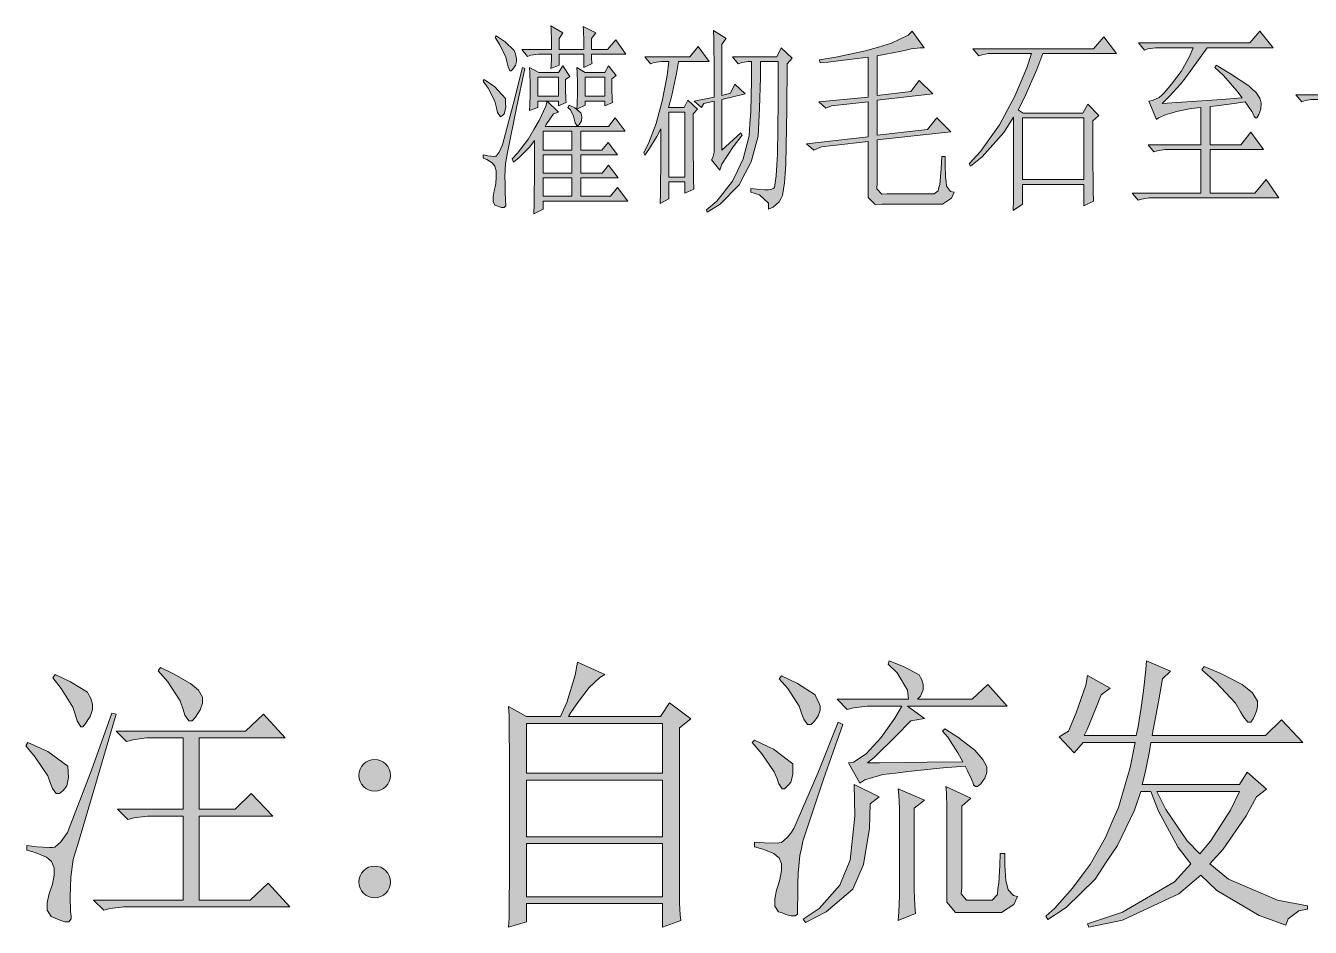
# Model space of a CAD drawing. Header units: millimetres. Extents: x 0 to 586, y 0 to 414.
# Drawn here: x 382.28 to 407.25, y 130.04 to 147.56 of the extents above; entities that cross this region are included whole.
import ezdxf

# ---------------------------------------------------------------- set-up
doc = ezdxf.new("R2010")
doc.units = ezdxf.units.MM

msp = doc.modelspace()

# ---------------------------------------------------------------- hatches: boundary and pattern name
h = msp.add_hatch(color=0)
h.dxf.hatch_style = 2
h.paths.add_polyline_path([(391.431639, 147.362333), (391.600972, 147.245917), (391.780889, 147.080111), (391.795, 147.030722), (391.812639, 146.977806), (391.82675, 146.914306), (391.82675, 146.896667), (391.82675, 146.861389), (391.802056, 146.787306), (391.777361, 146.752028), (391.752667, 146.71675), (391.720917, 146.681472), (391.696222, 146.681472), (391.660944, 146.759083), (391.643306, 146.836694), (391.618611, 146.946056), (391.502194, 147.189472), (391.406944, 147.330583)])
h = msp.add_hatch(color=0)
h.dxf.hatch_style = 2
h.paths.add_polyline_path([(393.283722, 147.006028), (393.283722, 146.928417), (393.290778, 146.836694), (393.294306, 146.822583), (393.135556, 146.744972), (393.135556, 147.006028), (392.655778, 147.006028), (392.655778, 146.790833), (392.4935, 146.727333), (392.500556, 146.783778), (392.507611, 146.921361), (392.507611, 147.006028), (392.33475, 147.006028), (392.253611, 147.006028), (392.105444, 146.984861), (392.038417, 146.960167), (391.925528, 147.09775), (392.507611, 147.09775), (392.507611, 147.260028), (392.500556, 147.492861), (392.4935, 147.559889), (392.726333, 147.422306), (392.655778, 147.312944), (392.655778, 147.09775), (393.135556, 147.09775), (393.135556, 147.252972), (393.1285, 147.475222), (393.121444, 147.545778), (393.368389, 147.422306), (393.283722, 147.312944), (393.283722, 147.09775), (393.590639, 147.09775), (393.752917, 147.284722), (393.950472, 147.006028)])
h = msp.add_hatch(color=0)
h.dxf.hatch_style = 2
h.paths.add_polyline_path([(395.664972, 146.173472), (395.664972, 146.656778), (395.657917, 147.305889), (395.650861, 147.468167), (395.897806, 147.312944), (395.813139, 147.203583), (395.813139, 146.201694), (395.986, 146.247556), (396.070667, 146.420417), (396.268222, 146.233444), (395.813139, 146.124083), (395.813139, 145.139833), (396.183556, 145.4785), (396.20825, 145.432639), (396.035389, 145.206861), (395.816667, 144.868194), (395.774333, 144.751778), (395.615583, 144.952861), (395.640278, 144.998722), (395.664972, 145.101028), (395.664972, 145.153944), (395.664972, 146.095861), (395.467417, 146.05), (395.418028, 145.972389), (395.280444, 146.095861)])
h = msp.add_hatch(color=0)
h.dxf.hatch_style = 2
h.paths.add_polyline_path([(398.832917, 146.205222), (399.489083, 146.282833), (399.647833, 146.498028), (399.919472, 146.233444), (398.832917, 146.109972), (398.832917, 145.432639), (399.810111, 145.542), (399.993556, 145.771306), (400.265194, 145.496139), (398.832917, 145.340917), (398.832917, 144.508361), (398.829389, 144.391944), (398.928167, 144.282583), (399.030472, 144.293167), (399.884194, 144.293167), (399.944167, 144.293167), (400.021778, 144.353139), (400.035889, 144.416639), (400.053528, 144.476611), (400.08175, 144.776472), (400.092333, 145.016361), (400.155833, 145.016361), (400.155833, 144.861139), (400.162889, 144.617722), (400.173472, 144.529528), (400.180528, 144.441333), (400.258139, 144.339028), (400.328694, 144.321389), (400.279306, 144.2085), (400.106444, 144.092083), (399.982972, 144.092083), (398.931694, 144.092083), (398.797639, 144.085028), (398.660056, 144.222611), (398.660056, 144.36725), (398.660056, 145.309167), (397.749889, 145.203333), (397.601722, 145.139833), (397.464139, 145.263306), (398.660056, 145.400889), (398.660056, 146.08175), (397.947444, 146.004139), (397.834556, 145.958278), (397.7005, 146.08175), (398.660056, 146.173472), (398.660056, 146.946056), (398.342556, 146.90725), (397.873361, 146.850806), (397.725194, 146.836694), (397.711083, 146.896667), (398.032111, 146.946056), (398.607139, 147.069528), (398.857611, 147.143611), (399.111611, 147.221222), (399.439694, 147.376444), (399.513778, 147.454056), (399.746611, 147.1295), (399.672528, 147.1295), (399.496139, 147.108333), (399.390306, 147.083639), (399.277417, 147.058944), (399.00225, 147.006028), (398.832917, 146.974278)])
h = msp.add_hatch(color=0)
h.paths.add_polyline_path([(401.475222, 143.968611), (401.482278, 144.17675), (401.485806, 145.083389), (401.485806, 145.785417), (401.295306, 145.485556), (400.8755, 145.009306), (400.646194, 144.829389), (400.6215, 144.87525), (400.84375, 145.115139), (401.214167, 145.633722), (401.362333, 145.908889), (401.5105, 146.187583), (401.746861, 146.741444), (401.831528, 147.020139), (401.041306, 147.020139), (400.991917, 147.020139), (400.8755, 146.995444), (400.808472, 146.974278), (400.695583, 147.111861), (403.041556, 147.111861), (403.239111, 147.344694), (403.486056, 147.020139), (402.053778, 147.020139), (401.937361, 146.709694), (401.697472, 146.162889), (401.574, 145.923), (401.672778, 145.863028), (402.829889, 145.863028), (402.928667, 146.032361), (403.140333, 145.817167), (403.027444, 145.707806), (403.027444, 145.115139), (403.0345, 144.3355), (403.041556, 144.152056), (402.854583, 144.060333), (402.854583, 144.476611), (401.658667, 144.476611), (401.658667, 144.088556)])
h.paths.add_polyline_path([(401.658667, 145.771306), (401.658667, 144.568333), (402.854583, 144.568333), (402.854583, 145.771306)])
h = msp.add_hatch(color=0)
h.dxf.hatch_style = 2
h.paths.add_polyline_path([(404.114, 146.095861), (404.188083, 146.102917), (404.315083, 146.162889), (404.368, 146.212278), (404.420917, 146.261667), (404.562028, 146.431), (404.650222, 146.550944), (404.741944, 146.670889), (404.904222, 146.960167), (404.978306, 147.1295), (404.325667, 147.1295), (404.244528, 147.1295), (404.096361, 147.108333), (404.029333, 147.083639), (403.916444, 147.22475), (406.075444, 147.22475), (406.273, 147.454056), (406.534056, 147.1295), (405.249944, 147.1295), (405.101778, 146.921361), (404.879528, 146.617972), (404.805444, 146.519194), (404.731361, 146.423944), (404.516167, 146.187583), (404.375056, 146.05), (404.756056, 146.071167), (405.532167, 146.127611), (405.927278, 146.159361), (405.8285, 146.296944), (405.563917, 146.58975), (405.398111, 146.744972), (405.422806, 146.790833), (405.705028, 146.6215), (406.057806, 146.388667), (406.124833, 146.328694), (406.191861, 146.265194), (406.273, 146.152306), (406.287111, 146.102917), (406.297694, 146.053528), (406.290639, 145.944167), (406.273, 145.887722), (406.255361, 145.831278), (406.216556, 145.771306), (406.198917, 145.771306), (406.188333, 145.771306), (406.163639, 145.803056), (406.149528, 145.834806), (406.11425, 145.894778), (406.033111, 146.01825), (405.990778, 146.08175), (405.772056, 146.05), (405.433389, 146.004139), (405.309917, 145.9865), (405.309917, 145.245667), (405.902583, 145.245667), (406.100139, 145.492611), (406.347083, 145.153944), (405.309917, 145.153944), (405.309917, 144.30375), (406.174222, 144.30375), (406.396472, 144.568333), (406.643417, 144.212028), (404.202194, 144.212028), (404.121056, 144.212028), (403.972889, 144.190861), (403.905861, 144.166167), (403.792972, 144.30375), (405.126472, 144.30375), (405.126472, 145.153944), (404.509111, 145.153944), (404.427972, 145.153944), (404.279806, 145.12925), (404.212778, 145.108083), (404.103417, 145.245667), (405.126472, 145.245667), (405.126472, 145.972389), (404.9395, 145.947694), (404.65375, 145.894778), (404.551444, 145.863028), (404.449139, 145.834806), (404.3045, 145.771306), (404.262167, 145.739556)])
h = msp.add_hatch(color=0)
h.paths.add_polyline_path([(394.617222, 144.106194), (394.62075, 144.307278), (394.627806, 145.030472), (394.627806, 145.556111), (394.553722, 145.407944), (394.3985, 145.153944), (394.320889, 145.044583), (394.296194, 145.093972), (394.387917, 145.270361), (394.539611, 145.661944), (394.596056, 145.877139), (394.656028, 146.095861), (394.751278, 146.58975), (394.786556, 146.864917), (394.726583, 146.864917), (394.645444, 146.864917), (394.497278, 146.84375), (394.43025, 146.819056), (394.320889, 146.956639), (395.195778, 146.956639), (395.354528, 147.157722), (395.566194, 146.864917), (394.973528, 146.864917), (394.934722, 146.628556), (394.835944, 146.180528), (394.775972, 145.972389), (395.082889, 145.972389), (395.156972, 146.109972), (395.343944, 145.940639), (395.25575, 145.848917), (395.25575, 145.302111), (395.262806, 144.568333), (395.269861, 144.384889), (395.097, 144.307278), (395.097, 144.522472), (394.786556, 144.522472), (394.786556, 144.197917)])
h.paths.add_polyline_path([(394.786556, 145.880667), (394.786556, 144.614194), (395.097, 144.614194), (395.097, 145.880667)])
h = msp.add_hatch(color=0)
h.dxf.hatch_style = 2
h.paths.add_polyline_path([(396.021278, 146.956639), (396.885583, 146.956639), (396.97025, 147.1295), (397.181917, 146.928417), (397.083139, 146.819056), (397.076083, 145.933583), (397.058444, 144.864667), (397.044333, 144.68475), (397.03375, 144.504833), (396.991417, 144.261417), (396.959667, 144.197917), (396.927917, 144.137944), (396.8115, 144.035639), (396.723306, 143.996833), (396.719778, 144.11325), (396.546917, 144.275528), (396.381111, 144.321389), (396.381111, 144.399), (396.497528, 144.384889), (396.645694, 144.36725), (396.673917, 144.36725), (396.719778, 144.36725), (396.786806, 144.384889), (396.8115, 144.399), (396.836194, 144.413111), (396.871472, 144.642417), (396.885583, 144.854083), (396.896167, 145.06575), (396.910278, 146.071167), (396.910278, 146.864917), (396.564556, 146.864917), (396.564556, 146.550944), (396.550444, 145.958278), (396.532806, 145.686639), (396.518694, 145.411472), (396.384639, 144.914056), (396.268222, 144.691806), (396.151806, 144.469556), (395.781389, 144.092083), (395.527389, 143.936861), (395.516806, 143.982722), (395.717889, 144.152056), (396.024806, 144.536583), (396.127111, 144.755306), (396.229417, 144.9705), (396.345833, 145.422056), (396.359944, 145.654889), (396.377583, 145.89125), (396.391694, 146.4945), (396.391694, 146.864917), (396.331722, 146.864917), (396.201194, 146.84375), (396.134167, 146.819056)])
h = msp.add_hatch(color=0)
h.dxf.hatch_style = 2
h.paths.add_polyline_path([(391.989028, 146.727333), (391.82675, 145.965333), (391.650361, 145.093972), (391.629194, 144.984611), (391.611556, 144.878778), (391.597444, 144.631833), (391.600972, 144.490722), (391.600972, 144.353139), (391.611556, 144.152056), (391.618611, 144.092083), (391.618611, 144.060333), (391.586861, 144.028583), (391.555111, 144.028583), (391.530417, 144.028583), (391.473972, 144.046222), (391.438694, 144.060333), (391.403417, 144.074444), (391.371667, 144.145), (391.371667, 144.197917), (391.371667, 144.236722), (391.389306, 144.353139), (391.406944, 144.43075), (391.421056, 144.490722), (391.431639, 144.614194), (391.431639, 144.677694), (391.431639, 144.737667), (391.403417, 144.832917), (391.378722, 144.861139), (391.3505, 144.892889), (391.248194, 144.956389), (391.174111, 144.984611), (391.174111, 145.048111), (391.265833, 145.030472), (391.38225, 145.019889), (391.406944, 145.023417), (391.431639, 145.026944), (391.488083, 145.101028), (391.519833, 145.171583), (391.551583, 145.242139), (391.759722, 146.025306), (391.939639, 146.744972)])
h = msp.add_hatch(color=0)
h.paths.add_polyline_path([(392.073694, 145.908889), (392.08075, 146.01825), (392.087806, 146.229917), (392.087806, 146.33575), (392.087806, 146.438056), (392.08075, 146.642667), (392.073694, 146.744972), (392.260667, 146.65325), (392.641667, 146.65325), (392.726333, 146.776722), (392.863917, 146.575639), (392.775722, 146.512139), (392.775722, 146.342806), (392.782778, 146.117028), (392.789833, 146.064111), (392.641667, 146.004139), (392.641667, 146.095861), (392.235972, 146.095861), (392.235972, 145.972389)])
h.paths.add_polyline_path([(392.235972, 146.558), (392.235972, 146.187583), (392.641667, 146.187583), (392.641667, 146.558)])
h = msp.add_hatch(color=0)
h.paths.add_polyline_path([(392.997972, 145.940639), (393.005028, 146.042944), (393.012083, 146.247556), (393.012083, 146.349861), (393.012083, 146.455694), (393.005028, 146.65325), (392.997972, 146.744972), (393.16025, 146.65325), (393.54125, 146.65325), (393.615333, 146.776722), (393.7635, 146.58975), (393.678833, 146.529778), (393.678833, 146.342806), (393.682361, 146.109972), (393.689417, 146.064111), (393.54125, 146.004139), (393.54125, 146.095861), (393.16025, 146.095861), (393.16025, 146.01825)])
h.paths.add_polyline_path([(393.16025, 146.558), (393.16025, 146.187583), (393.54125, 146.187583), (393.54125, 146.558)])
h = msp.add_hatch(color=0)
h.dxf.hatch_style = 2
h.paths.add_polyline_path([(391.198806, 146.512139), (391.403417, 146.374556), (391.608028, 146.14525), (391.611556, 146.057056), (391.615083, 145.968861), (391.583333, 145.848917), (391.551583, 145.817167), (391.516306, 145.788944), (391.456333, 145.873611), (391.431639, 145.9865), (391.403417, 146.095861), (391.272889, 146.342806), (391.174111, 146.480389)])
h = msp.add_hatch(color=0)
h.dxf.hatch_style = 2
h.paths.add_polyline_path([(407.655889, 144.705917), (408.125083, 145.231556), (408.160361, 145.185694), (408.061583, 145.048111), (407.899306, 144.801167), (407.832278, 144.691806), (407.768778, 144.582444), (407.655889, 144.374306), (407.6065, 144.275528), (407.419528, 144.490722), (407.458333, 144.536583), (407.490083, 144.645944), (407.483028, 144.705917), (407.483028, 146.124083), (407.32075, 146.124083), (407.271361, 146.124083), (407.154944, 146.102917), (407.087917, 146.078222), (406.975028, 146.219333), (407.468917, 146.219333), (407.557111, 146.371028), (407.779361, 146.173472), (407.655889, 146.064111)])
h = msp.add_hatch(color=0)
h.paths.add_polyline_path([(392.161889, 143.905111), (392.165417, 144.092083), (392.172472, 144.801167), (392.172472, 145.326806), (392.08075, 145.203333), (391.876139, 144.995194), (391.766778, 144.907), (391.742083, 144.9705), (391.844389, 145.079861), (392.056056, 145.362083), (392.161889, 145.542), (392.264194, 145.718389), (392.394722, 145.997083), (392.419417, 146.095861), (392.641667, 145.880667), (392.542889, 145.848917), (392.482917, 145.76425), (392.401778, 145.640778), (392.384139, 145.601972), (393.615333, 145.601972), (393.738806, 145.771306), (393.936361, 145.51025), (393.072056, 145.51025), (393.072056, 145.139833), (393.481278, 145.139833), (393.60475, 145.291528), (393.788194, 145.048111), (393.072056, 145.048111), (393.072056, 144.691806), (393.491861, 144.691806), (393.615333, 144.847028), (393.802306, 144.600083), (393.072056, 144.600083), (393.072056, 144.243778), (393.654139, 144.243778), (393.788194, 144.413111), (393.98575, 144.152056), (392.345333, 144.152056), (392.345333, 143.996833)])
h.paths.add_polyline_path([(392.345333, 145.51025), (392.345333, 145.139833), (392.899194, 145.139833), (392.899194, 145.51025)])
h.paths.add_polyline_path([(392.345333, 145.048111), (392.345333, 144.691806), (392.899194, 144.691806), (392.899194, 145.048111)])
h.paths.add_polyline_path([(392.345333, 144.600083), (392.345333, 144.243778), (392.899194, 144.243778), (392.899194, 144.600083)])
h = msp.add_hatch(color=0)
h.dxf.hatch_style = 2
h.paths.add_polyline_path([(392.849806, 146.01825), (392.955639, 145.965333), (393.072056, 145.866556), (393.086167, 145.824222), (393.09675, 145.781889), (393.089694, 145.711333), (393.068528, 145.679583), (393.047361, 145.647833), (393.019139, 145.619611), (392.994444, 145.619611), (392.962694, 145.672528), (392.948583, 145.725444), (392.930944, 145.803056), (392.870972, 145.926528), (392.825111, 145.972389)])
h = msp.add_hatch(color=0)
h.dxf.hatch_style = 2
h.paths.add_polyline_path([(384.90525, 135.085667), (385.15925, 134.962194), (385.487333, 134.775222), (385.564944, 134.711722), (385.642556, 134.644694), (385.720167, 134.510639), (385.720167, 134.447139), (385.720167, 134.390694), (385.674306, 134.263694), (385.631972, 134.193139), (385.586111, 134.122583), (385.522611, 134.0485), (385.497917, 134.0485), (385.455583, 134.0485), (385.377972, 134.157861), (385.346222, 134.27075), (385.289778, 134.436556), (385.046361, 134.8105), (384.859389, 135.018639)])
h = msp.add_hatch(color=0)
h.paths.add_polyline_path([(394.994694, 130.608917), (394.994694, 130.499556), (395.005278, 130.277306), (395.015861, 130.167944), (394.663083, 130.037417), (394.663083, 130.499556), (392.020778, 130.499556), (392.020778, 130.146778), (391.668, 130.037417), (391.678583, 130.224389), (391.689167, 131.303889), (391.689167, 132.196417), (391.689167, 133.085417), (391.678583, 134.154333), (391.668, 134.330722), (392.020778, 134.133167), (392.680472, 134.133167), (392.800417, 134.408333), (392.966222, 134.9375), (393.012083, 135.1915), (393.54125, 134.948083), (393.442472, 134.891639), (393.237861, 134.701139), (393.132028, 134.563556), (393.026194, 134.425972), (392.878028, 134.210778), (392.835694, 134.133167), (394.62075, 134.133167), (394.797139, 134.39775), (395.213417, 134.087306), (394.994694, 133.910917)])
h.paths.add_polyline_path([(392.020778, 132.898444), (392.020778, 131.797778), (394.663083, 131.797778), (394.663083, 132.898444)])
h.paths.add_polyline_path([(392.020778, 131.66725), (392.020778, 130.630083), (394.663083, 130.630083), (394.663083, 131.66725)])
h.paths.add_polyline_path([(392.020778, 133.999111), (392.020778, 133.0325), (394.663083, 133.0325), (394.663083, 133.999111)])
h = msp.add_hatch(color=0)
h.dxf.hatch_style = 2
h.paths.add_polyline_path([(400.501556, 133.25475), (400.402778, 133.431139), (400.205222, 133.731), (400.106444, 133.850944), (400.148778, 133.893278), (400.402778, 133.731), (400.730861, 133.477), (400.808472, 133.388806), (400.886083, 133.300611), (400.963694, 133.155972), (400.963694, 133.103056), (400.963694, 133.046611), (400.924889, 132.93725), (400.886083, 132.880806), (400.847278, 132.827889), (400.787306, 132.771444), (400.766139, 132.771444), (400.744972, 132.771444), (400.709694, 132.803194), (400.699111, 132.838472), (400.667361, 132.916083), (400.58975, 133.078361), (400.543889, 133.166556), (400.117028, 133.134806), (399.439694, 133.067778), (399.189222, 133.036028), (398.942278, 133.004278), (398.596556, 132.901972), (398.497778, 132.838472), (398.275528, 133.233583), (398.374306, 133.244167), (398.617722, 133.409972), (398.762361, 133.565194), (398.903472, 133.720417), (399.178639, 134.104944), (399.312694, 134.33425), (398.783528, 134.33425), (398.638889, 134.33425), (398.374306, 134.3025), (398.254361, 134.27075), (398.056806, 134.468306), (399.443222, 134.468306), (399.422056, 134.644694), (399.2245, 134.983361), (399.048111, 135.149167), (399.069278, 135.216194), (399.344444, 135.103306), (399.647833, 134.944556), (399.676056, 134.895167), (399.704278, 134.845778), (399.728972, 134.754056), (399.728972, 134.708194), (399.728972, 134.655278), (399.676056, 134.531806), (399.619611, 134.468306), (400.677944, 134.468306), (400.984861, 134.754056), (401.358806, 134.33425), (399.422056, 134.33425), (399.753667, 134.094361), (399.489083, 134.0485), (399.199806, 133.752167), (398.783528, 133.342944), (398.649472, 133.233583), (398.882306, 133.233583), (399.806583, 133.244167)])
h = msp.add_hatch(color=0)
h.paths.add_polyline_path([(403.870583, 133.76275), (403.905861, 133.939139), (403.965833, 134.306028), (403.994056, 134.500056), (404.01875, 134.690556), (404.057556, 135.050389), (404.071667, 135.216194), (404.533806, 135.015111), (404.378583, 134.863417), (404.300972, 134.422444), (404.202194, 133.872111), (404.181028, 133.76275), (406.382361, 133.76275), (406.692806, 134.069667), (407.109083, 133.628694), (404.156333, 133.628694), (404.124583, 133.420556), (404.036389, 133.011333), (403.983472, 132.81025), (405.877889, 132.81025), (406.029583, 133.053667), (406.403528, 132.722056), (406.205972, 132.570361), (406.008417, 132.207), (405.556861, 131.557889), (405.302861, 131.268611), (405.666222, 130.972278), (406.615194, 130.566583), (407.197278, 130.453694), (407.197278, 130.390194), (407.031472, 130.354917), (406.823333, 130.203222), (406.781, 130.07975), (406.262417, 130.266722), (405.436917, 130.753556), (405.126472, 131.049889), (404.696083, 130.686528), (403.606, 130.178528), (402.946306, 130.037417), (402.925139, 130.104444), (403.606, 130.33375), (404.611417, 130.919361), (404.928917, 131.268611), (404.6855, 131.589639), (404.300972, 132.295194), (404.156333, 132.679722), (403.958778, 132.679722), (403.838833, 132.316361), (403.503694, 131.628444), (403.2885, 131.303889), (403.073306, 130.975806), (402.505333, 130.421944), (402.152556, 130.189111), (402.110222, 130.256139), (402.286611, 130.411361), (402.632333, 130.795889), (402.801667, 131.025194), (402.974528, 131.258028), (403.270861, 131.780139), (403.397861, 132.072944), (403.524861, 132.36575), (403.750639, 133.141861), (403.849417, 133.628694), (402.836944, 133.628694), (402.660556, 133.431139), (402.374806, 133.738056), (402.551194, 133.850944), (402.702889, 134.203722), (402.889861, 134.743472), (402.925139, 134.930444), (403.366111, 134.687028), (403.189722, 134.5565), (403.080361, 134.277806), (402.914556, 133.882694), (402.858111, 133.76275)])
h.paths.add_polyline_path([(404.269222, 132.679722), (404.445611, 132.326944), (404.861889, 131.720167), (405.105306, 131.466167), (405.313444, 131.709583), (405.7015, 132.316361), (405.877889, 132.679722)])
h = msp.add_hatch(color=0)
h.dxf.hatch_style = 2
h.paths.add_polyline_path([(405.1935, 135.103306), (405.514528, 134.972778), (405.930806, 134.757583), (406.029583, 134.676444), (406.128361, 134.591778), (406.227139, 134.433028), (406.227139, 134.355417), (406.227139, 134.323667), (406.202444, 134.224889), (406.174222, 134.157861), (406.146, 134.090833), (406.096611, 134.027333), (406.075444, 134.027333), (406.040167, 134.027333), (405.951972, 134.126111), (405.899056, 134.224889), (405.800278, 134.390694), (405.426333, 134.796389), (405.147639, 135.039806)])
h = msp.add_hatch(color=0)
h.dxf.hatch_style = 2
h.paths.add_polyline_path([(382.855611, 134.951611), (383.151944, 134.8105), (383.483556, 134.605889), (383.515306, 134.542389), (383.550583, 134.482417), (383.582333, 134.376583), (383.582333, 134.33425), (383.582333, 134.267222), (383.54, 134.136694), (383.494139, 134.069667), (383.451806, 134.002639), (383.395361, 133.935611), (383.384778, 133.935611), (383.353028, 133.935611), (383.286, 134.0485), (383.25425, 134.157861), (383.197806, 134.313083), (382.975556, 134.676444), (382.813278, 134.884583)])
h = msp.add_hatch(color=0)
h.dxf.hatch_style = 2
h.paths.add_polyline_path([(396.977306, 134.926917), (397.284222, 134.775222), (397.626417, 134.552972), (397.658167, 134.489472), (397.693444, 134.422444), (397.725194, 134.33425), (397.725194, 134.313083), (397.725194, 134.256639), (397.686389, 134.147278), (397.647583, 134.090833), (397.608778, 134.037917), (397.548806, 133.981472), (397.527639, 133.981472), (397.481778, 133.981472), (397.407694, 134.08025), (397.372417, 134.179028), (397.3195, 134.33425), (397.09725, 134.676444), (396.931444, 134.863417)])
h = msp.add_hatch(color=0)
h.dxf.hatch_style = 2
h.paths.add_polyline_path([(384.044472, 134.179028), (383.691694, 132.990167), (383.296583, 131.649611), (383.25425, 131.501444), (383.208389, 131.353278), (383.159, 131.011083), (383.151944, 130.820583), (383.148417, 130.626556), (383.151944, 130.344333), (383.166056, 130.256139), (383.166056, 130.203222), (383.120194, 130.146778), (383.077861, 130.146778), (383.042583, 130.146778), (382.933222, 130.182056), (382.855611, 130.213806), (382.778, 130.245556), (382.700389, 130.369028), (382.700389, 130.457222), (382.700389, 130.510139), (382.735667, 130.665361), (382.767417, 130.764139), (382.802694, 130.8735), (382.834444, 131.049889), (382.834444, 131.116917), (382.834444, 131.194528), (382.785056, 131.314472), (382.735667, 131.360333), (382.686278, 131.402667), (382.471083, 131.490861), (382.305278, 131.536722), (382.305278, 131.624917), (382.502833, 131.600222), (382.749778, 131.586111), (382.802694, 131.589639), (382.852083, 131.596694), (382.964972, 131.695472), (383.032, 131.787194), (383.099028, 131.882444), (383.561167, 133.088944), (383.956278, 134.200194)])
h = msp.add_hatch(color=0)
h.dxf.hatch_style = 2
h.paths.add_polyline_path([(384.044472, 133.847417), (386.55625, 133.847417), (386.909028, 134.179028), (387.328833, 133.716889), (385.653139, 133.716889), (385.653139, 132.330472), (386.358694, 132.330472), (386.665611, 132.637389), (387.085417, 132.196417), (385.653139, 132.196417), (385.653139, 130.566583), (386.644444, 130.566583), (386.997222, 130.898194), (387.417028, 130.436056), (384.330222, 130.436056), (384.189111, 130.436056), (383.924528, 130.400778), (383.804583, 130.369028), (383.6035, 130.566583), (385.346222, 130.566583), (385.346222, 132.196417), (384.795889, 132.196417), (384.65125, 132.196417), (384.386667, 132.164667), (384.266722, 132.132917), (384.069167, 132.330472), (385.346222, 132.330472), (385.346222, 133.716889), (384.771194, 133.716889), (384.630083, 133.716889), (384.3655, 133.681611), (384.245556, 133.649861)])
h = msp.add_hatch(color=0)
h.dxf.hatch_style = 2
h.paths.add_polyline_path([(398.166167, 133.981472), (397.792222, 132.916083), (397.390056, 131.709583), (397.361833, 131.572), (397.333611, 131.434417), (397.301861, 131.092222), (397.294806, 130.887611), (397.291278, 130.683), (397.284222, 130.404306), (397.284222, 130.326694), (397.284222, 130.291417), (397.241889, 130.259667), (397.196028, 130.259667), (397.164278, 130.259667), (397.058444, 130.287889), (396.987889, 130.316111), (396.917333, 130.340806), (396.84325, 130.446639), (396.84325, 130.52425), (396.84325, 130.591278), (396.878528, 130.757083), (396.910278, 130.855861), (396.942028, 130.965222), (396.977306, 131.141611), (396.977306, 131.208639), (396.977306, 131.272139), (396.927917, 131.385028), (396.878528, 131.427361), (396.829139, 131.469694), (396.613944, 131.557889), (396.448139, 131.60375), (396.448139, 131.691944), (396.645694, 131.681361), (396.889111, 131.674306), (396.931444, 131.681361), (396.977306, 131.684889), (397.086667, 131.780139), (397.153694, 131.868333), (397.217194, 131.956528), (397.682861, 133.036028), (398.077972, 134.027333)])
h = msp.add_hatch(color=0)
h.dxf.hatch_style = 2
h.paths.add_polyline_path([(382.326444, 133.628694), (382.7145, 133.452306), (383.102556, 133.166556), (383.109611, 133.057194), (383.113139, 132.947833), (383.081389, 132.785556), (383.042583, 132.736167), (383.003778, 132.686778), (382.943806, 132.637389), (382.922639, 132.637389), (382.876778, 132.637389), (382.802694, 132.736167), (382.767417, 132.834944), (382.7145, 132.979583), (382.471083, 133.342944), (382.284111, 133.561667)])
h = msp.add_hatch(color=0)
h.dxf.hatch_style = 2
h.paths.add_polyline_path([(396.448139, 133.674556), (396.822083, 133.498167), (397.196028, 133.215944), (397.196028, 133.113639), (397.196028, 133.007806), (397.157222, 132.859639), (397.118417, 132.813778), (397.079611, 132.771444), (397.030222, 132.725583), (397.019639, 132.725583), (396.987889, 132.725583), (396.920861, 132.824361), (396.889111, 132.923139), (396.832667, 133.057194), (396.592778, 133.409972), (396.402278, 133.628694)])
h = msp.add_hatch(color=0)
edge = h.paths.add_edge_path()
edge.add_arc((389.066264, 132.990167), 0.307799, 0, 360)
h = msp.add_hatch(color=0)
h.dxf.hatch_style = 2
h.paths.add_polyline_path([(398.384889, 132.813778), (398.871722, 132.573889), (398.695333, 132.439833), (398.68475, 131.967111), (398.568333, 131.258028), (398.4625, 131.018139), (398.360194, 130.781778), (397.845139, 130.337278), (397.439444, 130.129139), (397.393583, 130.192639), (397.704028, 130.404306), (398.109722, 130.855861), (398.2085, 131.09575), (398.310806, 131.339167), (398.399, 132.199944)])
h = msp.add_hatch(color=0)
h.dxf.hatch_style = 2
h.paths.add_polyline_path([(399.245667, 130.171472), (399.25625, 130.337278), (399.266833, 130.654778), (399.266833, 130.81), (399.266833, 132.221111), (399.266833, 132.351639), (399.25625, 132.605639), (399.245667, 132.729111), (399.753667, 132.506861), (399.552583, 132.351639), (399.552583, 130.919361), (399.552583, 130.767667), (399.566694, 130.457222), (399.577278, 130.305528)])
h = msp.add_hatch(color=0)
h.dxf.hatch_style = 2
h.paths.add_polyline_path([(400.191111, 130.721806), (400.191111, 132.17525), (400.191111, 132.351639), (400.180528, 132.647972), (400.169944, 132.771444), (400.656778, 132.549194), (400.480389, 132.393972), (400.480389, 130.81), (400.469806, 130.686528), (400.568583, 130.566583), (400.677944, 130.566583), (400.984861, 130.566583), (401.073056, 130.566583), (401.171833, 130.675944), (401.182417, 130.788833), (401.196528, 130.898194), (401.217694, 131.240389), (401.228278, 131.469694), (401.316472, 131.469694), (401.316472, 131.250972), (401.337639, 130.940528), (401.358806, 130.852333), (401.3835, 130.764139), (401.482278, 130.654778), (401.559889, 130.633611), (401.492861, 130.478389), (401.249444, 130.323167), (401.073056, 130.323167), (400.522722, 130.323167), (400.356917, 130.323167), (400.191111, 130.52425)])
h = msp.add_hatch(color=0)
edge = h.paths.add_edge_path()
edge.add_arc((389.066264, 130.919361), 0.307799, 0, 360)

# ---------------------------------------------------------------- linework, layer by layer
at = {"color": 0, "lineweight": 0}
for points in [[(391.431639, 147.362333), (391.600972, 147.245917), (391.780889, 147.080111), (391.795, 147.030722), (391.812639, 146.977806), (391.82675, 146.914306), (391.82675, 146.896667), (391.82675, 146.861389), (391.802056, 146.787306), (391.777361, 146.752028), (391.752667, 146.71675), (391.720917, 146.681472), (391.696222, 146.681472), (391.660944, 146.759083), (391.643306, 146.836694), (391.618611, 146.946056), (391.502194, 147.189472), (391.406944, 147.330583)], [(393.283722, 147.006028), (393.283722, 146.928417), (393.290778, 146.836694), (393.294306, 146.822583), (393.135556, 146.744972), (393.135556, 147.006028), (392.655778, 147.006028), (392.655778, 146.790833), (392.4935, 146.727333), (392.500556, 146.783778), (392.507611, 146.921361), (392.507611, 147.006028), (392.33475, 147.006028), (392.253611, 147.006028), (392.105444, 146.984861), (392.038417, 146.960167), (391.925528, 147.09775), (392.507611, 147.09775), (392.507611, 147.260028), (392.500556, 147.492861), (392.4935, 147.559889), (392.726333, 147.422306), (392.655778, 147.312944), (392.655778, 147.09775), (393.135556, 147.09775), (393.135556, 147.252972), (393.1285, 147.475222), (393.121444, 147.545778), (393.368389, 147.422306), (393.283722, 147.312944), (393.283722, 147.09775), (393.590639, 147.09775), (393.752917, 147.284722), (393.950472, 147.006028)], [(395.664972, 146.173472), (395.664972, 146.656778), (395.657917, 147.305889), (395.650861, 147.468167), (395.897806, 147.312944), (395.813139, 147.203583), (395.813139, 146.201694), (395.986, 146.247556), (396.070667, 146.420417), (396.268222, 146.233444), (395.813139, 146.124083), (395.813139, 145.139833), (396.183556, 145.4785), (396.20825, 145.432639), (396.035389, 145.206861), (395.816667, 144.868194), (395.774333, 144.751778), (395.615583, 144.952861), (395.640278, 144.998722), (395.664972, 145.101028), (395.664972, 145.153944), (395.664972, 146.095861), (395.467417, 146.05), (395.418028, 145.972389), (395.280444, 146.095861)], [(398.832917, 146.205222), (399.489083, 146.282833), (399.647833, 146.498028), (399.919472, 146.233444), (398.832917, 146.109972), (398.832917, 145.432639), (399.810111, 145.542), (399.993556, 145.771306), (400.265194, 145.496139), (398.832917, 145.340917), (398.832917, 144.508361), (398.829389, 144.391944), (398.928167, 144.282583), (399.030472, 144.293167), (399.884194, 144.293167), (399.944167, 144.293167), (400.021778, 144.353139), (400.035889, 144.416639), (400.053528, 144.476611), (400.08175, 144.776472), (400.092333, 145.016361), (400.155833, 145.016361), (400.155833, 144.861139), (400.162889, 144.617722), (400.173472, 144.529528), (400.180528, 144.441333), (400.258139, 144.339028), (400.328694, 144.321389), (400.279306, 144.2085), (400.106444, 144.092083), (399.982972, 144.092083), (398.931694, 144.092083), (398.797639, 144.085028), (398.660056, 144.222611), (398.660056, 144.36725), (398.660056, 145.309167), (397.749889, 145.203333), (397.601722, 145.139833), (397.464139, 145.263306), (398.660056, 145.400889), (398.660056, 146.08175), (397.947444, 146.004139), (397.834556, 145.958278), (397.7005, 146.08175), (398.660056, 146.173472), (398.660056, 146.946056), (398.342556, 146.90725), (397.873361, 146.850806), (397.725194, 146.836694), (397.711083, 146.896667), (398.032111, 146.946056), (398.607139, 147.069528), (398.857611, 147.143611), (399.111611, 147.221222), (399.439694, 147.376444), (399.513778, 147.454056), (399.746611, 147.1295), (399.672528, 147.1295), (399.496139, 147.108333), (399.390306, 147.083639), (399.277417, 147.058944), (399.00225, 147.006028), (398.832917, 146.974278)], [(401.475222, 143.968611), (401.482278, 144.17675), (401.485806, 145.083389), (401.485806, 145.785417), (401.295306, 145.485556), (400.8755, 145.009306), (400.646194, 144.829389), (400.6215, 144.87525), (400.84375, 145.115139), (401.214167, 145.633722), (401.362333, 145.908889), (401.5105, 146.187583), (401.746861, 146.741444), (401.831528, 147.020139), (401.041306, 147.020139), (400.991917, 147.020139), (400.8755, 146.995444), (400.808472, 146.974278), (400.695583, 147.111861), (403.041556, 147.111861), (403.239111, 147.344694), (403.486056, 147.020139), (402.053778, 147.020139), (401.937361, 146.709694), (401.697472, 146.162889), (401.574, 145.923), (401.672778, 145.863028), (402.829889, 145.863028), (402.928667, 146.032361), (403.140333, 145.817167), (403.027444, 145.707806), (403.027444, 145.115139), (403.0345, 144.3355), (403.041556, 144.152056), (402.854583, 144.060333), (402.854583, 144.476611), (401.658667, 144.476611), (401.658667, 144.088556)], [(404.114, 146.095861), (404.188083, 146.102917), (404.315083, 146.162889), (404.368, 146.212278), (404.420917, 146.261667), (404.562028, 146.431), (404.650222, 146.550944), (404.741944, 146.670889), (404.904222, 146.960167), (404.978306, 147.1295), (404.325667, 147.1295), (404.244528, 147.1295), (404.096361, 147.108333), (404.029333, 147.083639), (403.916444, 147.22475), (406.075444, 147.22475), (406.273, 147.454056), (406.534056, 147.1295), (405.249944, 147.1295), (405.101778, 146.921361), (404.879528, 146.617972), (404.805444, 146.519194), (404.731361, 146.423944), (404.516167, 146.187583), (404.375056, 146.05), (404.756056, 146.071167), (405.532167, 146.127611), (405.927278, 146.159361), (405.8285, 146.296944), (405.563917, 146.58975), (405.398111, 146.744972), (405.422806, 146.790833), (405.705028, 146.6215), (406.057806, 146.388667), (406.124833, 146.328694), (406.191861, 146.265194), (406.273, 146.152306), (406.287111, 146.102917), (406.297694, 146.053528), (406.290639, 145.944167), (406.273, 145.887722), (406.255361, 145.831278), (406.216556, 145.771306), (406.198917, 145.771306), (406.188333, 145.771306), (406.163639, 145.803056), (406.149528, 145.834806), (406.11425, 145.894778), (406.033111, 146.01825), (405.990778, 146.08175), (405.772056, 146.05), (405.433389, 146.004139), (405.309917, 145.9865), (405.309917, 145.245667), (405.902583, 145.245667), (406.100139, 145.492611), (406.347083, 145.153944), (405.309917, 145.153944), (405.309917, 144.30375), (406.174222, 144.30375), (406.396472, 144.568333), (406.643417, 144.212028), (404.202194, 144.212028), (404.121056, 144.212028), (403.972889, 144.190861), (403.905861, 144.166167), (403.792972, 144.30375), (405.126472, 144.30375), (405.126472, 145.153944), (404.509111, 145.153944), (404.427972, 145.153944), (404.279806, 145.12925), (404.212778, 145.108083), (404.103417, 145.245667), (405.126472, 145.245667), (405.126472, 145.972389), (404.9395, 145.947694), (404.65375, 145.894778), (404.551444, 145.863028), (404.449139, 145.834806), (404.3045, 145.771306), (404.262167, 145.739556)], [(394.617222, 144.106194), (394.62075, 144.307278), (394.627806, 145.030472), (394.627806, 145.556111), (394.553722, 145.407944), (394.3985, 145.153944), (394.320889, 145.044583), (394.296194, 145.093972), (394.387917, 145.270361), (394.539611, 145.661944), (394.596056, 145.877139), (394.656028, 146.095861), (394.751278, 146.58975), (394.786556, 146.864917), (394.726583, 146.864917), (394.645444, 146.864917), (394.497278, 146.84375), (394.43025, 146.819056), (394.320889, 146.956639), (395.195778, 146.956639), (395.354528, 147.157722), (395.566194, 146.864917), (394.973528, 146.864917), (394.934722, 146.628556), (394.835944, 146.180528), (394.775972, 145.972389), (395.082889, 145.972389), (395.156972, 146.109972), (395.343944, 145.940639), (395.25575, 145.848917), (395.25575, 145.302111), (395.262806, 144.568333), (395.269861, 144.384889), (395.097, 144.307278), (395.097, 144.522472), (394.786556, 144.522472), (394.786556, 144.197917)], [(396.021278, 146.956639), (396.885583, 146.956639), (396.97025, 147.1295), (397.181917, 146.928417), (397.083139, 146.819056), (397.076083, 145.933583), (397.058444, 144.864667), (397.044333, 144.68475), (397.03375, 144.504833), (396.991417, 144.261417), (396.959667, 144.197917), (396.927917, 144.137944), (396.8115, 144.035639), (396.723306, 143.996833), (396.719778, 144.11325), (396.546917, 144.275528), (396.381111, 144.321389), (396.381111, 144.399), (396.497528, 144.384889), (396.645694, 144.36725), (396.673917, 144.36725), (396.719778, 144.36725), (396.786806, 144.384889), (396.8115, 144.399), (396.836194, 144.413111), (396.871472, 144.642417), (396.885583, 144.854083), (396.896167, 145.06575), (396.910278, 146.071167), (396.910278, 146.864917), (396.564556, 146.864917), (396.564556, 146.550944), (396.550444, 145.958278), (396.532806, 145.686639), (396.518694, 145.411472), (396.384639, 144.914056), (396.268222, 144.691806), (396.151806, 144.469556), (395.781389, 144.092083), (395.527389, 143.936861), (395.516806, 143.982722), (395.717889, 144.152056), (396.024806, 144.536583), (396.127111, 144.755306), (396.229417, 144.9705), (396.345833, 145.422056), (396.359944, 145.654889), (396.377583, 145.89125), (396.391694, 146.4945), (396.391694, 146.864917), (396.331722, 146.864917), (396.201194, 146.84375), (396.134167, 146.819056)], [(391.989028, 146.727333), (391.82675, 145.965333), (391.650361, 145.093972), (391.629194, 144.984611), (391.611556, 144.878778), (391.597444, 144.631833), (391.600972, 144.490722), (391.600972, 144.353139), (391.611556, 144.152056), (391.618611, 144.092083), (391.618611, 144.060333), (391.586861, 144.028583), (391.555111, 144.028583), (391.530417, 144.028583), (391.473972, 144.046222), (391.438694, 144.060333), (391.403417, 144.074444), (391.371667, 144.145), (391.371667, 144.197917), (391.371667, 144.236722), (391.389306, 144.353139), (391.406944, 144.43075), (391.421056, 144.490722), (391.431639, 144.614194), (391.431639, 144.677694), (391.431639, 144.737667), (391.403417, 144.832917), (391.378722, 144.861139), (391.3505, 144.892889), (391.248194, 144.956389), (391.174111, 144.984611), (391.174111, 145.048111), (391.265833, 145.030472), (391.38225, 145.019889), (391.406944, 145.023417), (391.431639, 145.026944), (391.488083, 145.101028), (391.519833, 145.171583), (391.551583, 145.242139), (391.759722, 146.025306), (391.939639, 146.744972)], [(392.073694, 145.908889), (392.08075, 146.01825), (392.087806, 146.229917), (392.087806, 146.33575), (392.087806, 146.438056), (392.08075, 146.642667), (392.073694, 146.744972), (392.260667, 146.65325), (392.641667, 146.65325), (392.726333, 146.776722), (392.863917, 146.575639), (392.775722, 146.512139), (392.775722, 146.342806), (392.782778, 146.117028), (392.789833, 146.064111), (392.641667, 146.004139), (392.641667, 146.095861), (392.235972, 146.095861), (392.235972, 145.972389)], [(392.997972, 145.940639), (393.005028, 146.042944), (393.012083, 146.247556), (393.012083, 146.349861), (393.012083, 146.455694), (393.005028, 146.65325), (392.997972, 146.744972), (393.16025, 146.65325), (393.54125, 146.65325), (393.615333, 146.776722), (393.7635, 146.58975), (393.678833, 146.529778), (393.678833, 146.342806), (393.682361, 146.109972), (393.689417, 146.064111), (393.54125, 146.004139), (393.54125, 146.095861), (393.16025, 146.095861), (393.16025, 146.01825)], [(391.198806, 146.512139), (391.403417, 146.374556), (391.608028, 146.14525), (391.611556, 146.057056), (391.615083, 145.968861), (391.583333, 145.848917), (391.551583, 145.817167), (391.516306, 145.788944), (391.456333, 145.873611), (391.431639, 145.9865), (391.403417, 146.095861), (391.272889, 146.342806), (391.174111, 146.480389)], [(392.235972, 146.558), (392.235972, 146.187583), (392.641667, 146.187583), (392.641667, 146.558)], [(393.16025, 146.558), (393.16025, 146.187583), (393.54125, 146.187583), (393.54125, 146.558)], [(407.655889, 144.705917), (408.125083, 145.231556), (408.160361, 145.185694), (408.061583, 145.048111), (407.899306, 144.801167), (407.832278, 144.691806), (407.768778, 144.582444), (407.655889, 144.374306), (407.6065, 144.275528), (407.419528, 144.490722), (407.458333, 144.536583), (407.490083, 144.645944), (407.483028, 144.705917), (407.483028, 146.124083), (407.32075, 146.124083), (407.271361, 146.124083), (407.154944, 146.102917), (407.087917, 146.078222), (406.975028, 146.219333), (407.468917, 146.219333), (407.557111, 146.371028), (407.779361, 146.173472), (407.655889, 146.064111)], [(392.161889, 143.905111), (392.165417, 144.092083), (392.172472, 144.801167), (392.172472, 145.326806), (392.08075, 145.203333), (391.876139, 144.995194), (391.766778, 144.907), (391.742083, 144.9705), (391.844389, 145.079861), (392.056056, 145.362083), (392.161889, 145.542), (392.264194, 145.718389), (392.394722, 145.997083), (392.419417, 146.095861), (392.641667, 145.880667), (392.542889, 145.848917), (392.482917, 145.76425), (392.401778, 145.640778), (392.384139, 145.601972), (393.615333, 145.601972), (393.738806, 145.771306), (393.936361, 145.51025), (393.072056, 145.51025), (393.072056, 145.139833), (393.481278, 145.139833), (393.60475, 145.291528), (393.788194, 145.048111), (393.072056, 145.048111), (393.072056, 144.691806), (393.491861, 144.691806), (393.615333, 144.847028), (393.802306, 144.600083), (393.072056, 144.600083), (393.072056, 144.243778), (393.654139, 144.243778), (393.788194, 144.413111), (393.98575, 144.152056), (392.345333, 144.152056), (392.345333, 143.996833)], [(392.849806, 146.01825), (392.955639, 145.965333), (393.072056, 145.866556), (393.086167, 145.824222), (393.09675, 145.781889), (393.089694, 145.711333), (393.068528, 145.679583), (393.047361, 145.647833), (393.019139, 145.619611), (392.994444, 145.619611), (392.962694, 145.672528), (392.948583, 145.725444), (392.930944, 145.803056), (392.870972, 145.926528), (392.825111, 145.972389)], [(394.786556, 145.880667), (394.786556, 144.614194), (395.097, 144.614194), (395.097, 145.880667)], [(401.658667, 145.771306), (401.658667, 144.568333), (402.854583, 144.568333), (402.854583, 145.771306)], [(392.345333, 145.51025), (392.345333, 145.139833), (392.899194, 145.139833), (392.899194, 145.51025)], [(392.345333, 145.048111), (392.345333, 144.691806), (392.899194, 144.691806), (392.899194, 145.048111)], [(392.345333, 144.600083), (392.345333, 144.243778), (392.899194, 144.243778), (392.899194, 144.600083)], [(384.90525, 135.085667), (385.15925, 134.962194), (385.487333, 134.775222), (385.564944, 134.711722), (385.642556, 134.644694), (385.720167, 134.510639), (385.720167, 134.447139), (385.720167, 134.390694), (385.674306, 134.263694), (385.631972, 134.193139), (385.586111, 134.122583), (385.522611, 134.0485), (385.497917, 134.0485), (385.455583, 134.0485), (385.377972, 134.157861), (385.346222, 134.27075), (385.289778, 134.436556), (385.046361, 134.8105), (384.859389, 135.018639)], [(394.994694, 130.608917), (394.994694, 130.499556), (395.005278, 130.277306), (395.015861, 130.167944), (394.663083, 130.037417), (394.663083, 130.499556), (392.020778, 130.499556), (392.020778, 130.146778), (391.668, 130.037417), (391.678583, 130.224389), (391.689167, 131.303889), (391.689167, 132.196417), (391.689167, 133.085417), (391.678583, 134.154333), (391.668, 134.330722), (392.020778, 134.133167), (392.680472, 134.133167), (392.800417, 134.408333), (392.966222, 134.9375), (393.012083, 135.1915), (393.54125, 134.948083), (393.442472, 134.891639), (393.237861, 134.701139), (393.132028, 134.563556), (393.026194, 134.425972), (392.878028, 134.210778), (392.835694, 134.133167), (394.62075, 134.133167), (394.797139, 134.39775), (395.213417, 134.087306), (394.994694, 133.910917)], [(400.501556, 133.25475), (400.402778, 133.431139), (400.205222, 133.731), (400.106444, 133.850944), (400.148778, 133.893278), (400.402778, 133.731), (400.730861, 133.477), (400.808472, 133.388806), (400.886083, 133.300611), (400.963694, 133.155972), (400.963694, 133.103056), (400.963694, 133.046611), (400.924889, 132.93725), (400.886083, 132.880806), (400.847278, 132.827889), (400.787306, 132.771444), (400.766139, 132.771444), (400.744972, 132.771444), (400.709694, 132.803194), (400.699111, 132.838472), (400.667361, 132.916083), (400.58975, 133.078361), (400.543889, 133.166556), (400.117028, 133.134806), (399.439694, 133.067778), (399.189222, 133.036028), (398.942278, 133.004278), (398.596556, 132.901972), (398.497778, 132.838472), (398.275528, 133.233583), (398.374306, 133.244167), (398.617722, 133.409972), (398.762361, 133.565194), (398.903472, 133.720417), (399.178639, 134.104944), (399.312694, 134.33425), (398.783528, 134.33425), (398.638889, 134.33425), (398.374306, 134.3025), (398.254361, 134.27075), (398.056806, 134.468306), (399.443222, 134.468306), (399.422056, 134.644694), (399.2245, 134.983361), (399.048111, 135.149167), (399.069278, 135.216194), (399.344444, 135.103306), (399.647833, 134.944556), (399.676056, 134.895167), (399.704278, 134.845778), (399.728972, 134.754056), (399.728972, 134.708194), (399.728972, 134.655278), (399.676056, 134.531806), (399.619611, 134.468306), (400.677944, 134.468306), (400.984861, 134.754056), (401.358806, 134.33425), (399.422056, 134.33425), (399.753667, 134.094361), (399.489083, 134.0485), (399.199806, 133.752167), (398.783528, 133.342944), (398.649472, 133.233583), (398.882306, 133.233583), (399.806583, 133.244167)], [(403.870583, 133.76275), (403.905861, 133.939139), (403.965833, 134.306028), (403.994056, 134.500056), (404.01875, 134.690556), (404.057556, 135.050389), (404.071667, 135.216194), (404.533806, 135.015111), (404.378583, 134.863417), (404.300972, 134.422444), (404.202194, 133.872111), (404.181028, 133.76275), (406.382361, 133.76275), (406.692806, 134.069667), (407.109083, 133.628694), (404.156333, 133.628694), (404.124583, 133.420556), (404.036389, 133.011333), (403.983472, 132.81025), (405.877889, 132.81025), (406.029583, 133.053667), (406.403528, 132.722056), (406.205972, 132.570361), (406.008417, 132.207), (405.556861, 131.557889), (405.302861, 131.268611), (405.666222, 130.972278), (406.615194, 130.566583), (407.197278, 130.453694), (407.197278, 130.390194), (407.031472, 130.354917), (406.823333, 130.203222), (406.781, 130.07975), (406.262417, 130.266722), (405.436917, 130.753556), (405.126472, 131.049889), (404.696083, 130.686528), (403.606, 130.178528), (402.946306, 130.037417), (402.925139, 130.104444), (403.606, 130.33375), (404.611417, 130.919361), (404.928917, 131.268611), (404.6855, 131.589639), (404.300972, 132.295194), (404.156333, 132.679722), (403.958778, 132.679722), (403.838833, 132.316361), (403.503694, 131.628444), (403.2885, 131.303889), (403.073306, 130.975806), (402.505333, 130.421944), (402.152556, 130.189111), (402.110222, 130.256139), (402.286611, 130.411361), (402.632333, 130.795889), (402.801667, 131.025194), (402.974528, 131.258028), (403.270861, 131.780139), (403.397861, 132.072944), (403.524861, 132.36575), (403.750639, 133.141861), (403.849417, 133.628694), (402.836944, 133.628694), (402.660556, 133.431139), (402.374806, 133.738056), (402.551194, 133.850944), (402.702889, 134.203722), (402.889861, 134.743472), (402.925139, 134.930444), (403.366111, 134.687028), (403.189722, 134.5565), (403.080361, 134.277806), (402.914556, 133.882694), (402.858111, 133.76275)], [(405.1935, 135.103306), (405.514528, 134.972778), (405.930806, 134.757583), (406.029583, 134.676444), (406.128361, 134.591778), (406.227139, 134.433028), (406.227139, 134.355417), (406.227139, 134.323667), (406.202444, 134.224889), (406.174222, 134.157861), (406.146, 134.090833), (406.096611, 134.027333), (406.075444, 134.027333), (406.040167, 134.027333), (405.951972, 134.126111), (405.899056, 134.224889), (405.800278, 134.390694), (405.426333, 134.796389), (405.147639, 135.039806)], [(382.855611, 134.951611), (383.151944, 134.8105), (383.483556, 134.605889), (383.515306, 134.542389), (383.550583, 134.482417), (383.582333, 134.376583), (383.582333, 134.33425), (383.582333, 134.267222), (383.54, 134.136694), (383.494139, 134.069667), (383.451806, 134.002639), (383.395361, 133.935611), (383.384778, 133.935611), (383.353028, 133.935611), (383.286, 134.0485), (383.25425, 134.157861), (383.197806, 134.313083), (382.975556, 134.676444), (382.813278, 134.884583)], [(396.977306, 134.926917), (397.284222, 134.775222), (397.626417, 134.552972), (397.658167, 134.489472), (397.693444, 134.422444), (397.725194, 134.33425), (397.725194, 134.313083), (397.725194, 134.256639), (397.686389, 134.147278), (397.647583, 134.090833), (397.608778, 134.037917), (397.548806, 133.981472), (397.527639, 133.981472), (397.481778, 133.981472), (397.407694, 134.08025), (397.372417, 134.179028), (397.3195, 134.33425), (397.09725, 134.676444), (396.931444, 134.863417)], [(384.044472, 134.179028), (383.691694, 132.990167), (383.296583, 131.649611), (383.25425, 131.501444), (383.208389, 131.353278), (383.159, 131.011083), (383.151944, 130.820583), (383.148417, 130.626556), (383.151944, 130.344333), (383.166056, 130.256139), (383.166056, 130.203222), (383.120194, 130.146778), (383.077861, 130.146778), (383.042583, 130.146778), (382.933222, 130.182056), (382.855611, 130.213806), (382.778, 130.245556), (382.700389, 130.369028), (382.700389, 130.457222), (382.700389, 130.510139), (382.735667, 130.665361), (382.767417, 130.764139), (382.802694, 130.8735), (382.834444, 131.049889), (382.834444, 131.116917), (382.834444, 131.194528), (382.785056, 131.314472), (382.735667, 131.360333), (382.686278, 131.402667), (382.471083, 131.490861), (382.305278, 131.536722), (382.305278, 131.624917), (382.502833, 131.600222), (382.749778, 131.586111), (382.802694, 131.589639), (382.852083, 131.596694), (382.964972, 131.695472), (383.032, 131.787194), (383.099028, 131.882444), (383.561167, 133.088944), (383.956278, 134.200194)], [(384.044472, 133.847417), (386.55625, 133.847417), (386.909028, 134.179028), (387.328833, 133.716889), (385.653139, 133.716889), (385.653139, 132.330472), (386.358694, 132.330472), (386.665611, 132.637389), (387.085417, 132.196417), (385.653139, 132.196417), (385.653139, 130.566583), (386.644444, 130.566583), (386.997222, 130.898194), (387.417028, 130.436056), (384.330222, 130.436056), (384.189111, 130.436056), (383.924528, 130.400778), (383.804583, 130.369028), (383.6035, 130.566583), (385.346222, 130.566583), (385.346222, 132.196417), (384.795889, 132.196417), (384.65125, 132.196417), (384.386667, 132.164667), (384.266722, 132.132917), (384.069167, 132.330472), (385.346222, 132.330472), (385.346222, 133.716889), (384.771194, 133.716889), (384.630083, 133.716889), (384.3655, 133.681611), (384.245556, 133.649861)], [(392.020778, 133.999111), (392.020778, 133.0325), (394.663083, 133.0325), (394.663083, 133.999111)], [(398.166167, 133.981472), (397.792222, 132.916083), (397.390056, 131.709583), (397.361833, 131.572), (397.333611, 131.434417), (397.301861, 131.092222), (397.294806, 130.887611), (397.291278, 130.683), (397.284222, 130.404306), (397.284222, 130.326694), (397.284222, 130.291417), (397.241889, 130.259667), (397.196028, 130.259667), (397.164278, 130.259667), (397.058444, 130.287889), (396.987889, 130.316111), (396.917333, 130.340806), (396.84325, 130.446639), (396.84325, 130.52425), (396.84325, 130.591278), (396.878528, 130.757083), (396.910278, 130.855861), (396.942028, 130.965222), (396.977306, 131.141611), (396.977306, 131.208639), (396.977306, 131.272139), (396.927917, 131.385028), (396.878528, 131.427361), (396.829139, 131.469694), (396.613944, 131.557889), (396.448139, 131.60375), (396.448139, 131.691944), (396.645694, 131.681361), (396.889111, 131.674306), (396.931444, 131.681361), (396.977306, 131.684889), (397.086667, 131.780139), (397.153694, 131.868333), (397.217194, 131.956528), (397.682861, 133.036028), (398.077972, 134.027333)], [(382.326444, 133.628694), (382.7145, 133.452306), (383.102556, 133.166556), (383.109611, 133.057194), (383.113139, 132.947833), (383.081389, 132.785556), (383.042583, 132.736167), (383.003778, 132.686778), (382.943806, 132.637389), (382.922639, 132.637389), (382.876778, 132.637389), (382.802694, 132.736167), (382.767417, 132.834944), (382.7145, 132.979583), (382.471083, 133.342944), (382.284111, 133.561667)], [(396.448139, 133.674556), (396.822083, 133.498167), (397.196028, 133.215944), (397.196028, 133.113639), (397.196028, 133.007806), (397.157222, 132.859639), (397.118417, 132.813778), (397.079611, 132.771444), (397.030222, 132.725583), (397.019639, 132.725583), (396.987889, 132.725583), (396.920861, 132.824361), (396.889111, 132.923139), (396.832667, 133.057194), (396.592778, 133.409972), (396.402278, 133.628694)], [(392.020778, 132.898444), (392.020778, 131.797778), (394.663083, 131.797778), (394.663083, 132.898444)], [(398.384889, 132.813778), (398.871722, 132.573889), (398.695333, 132.439833), (398.68475, 131.967111), (398.568333, 131.258028), (398.4625, 131.018139), (398.360194, 130.781778), (397.845139, 130.337278), (397.439444, 130.129139), (397.393583, 130.192639), (397.704028, 130.404306), (398.109722, 130.855861), (398.2085, 131.09575), (398.310806, 131.339167), (398.399, 132.199944)], [(399.245667, 130.171472), (399.25625, 130.337278), (399.266833, 130.654778), (399.266833, 130.81), (399.266833, 132.221111), (399.266833, 132.351639), (399.25625, 132.605639), (399.245667, 132.729111), (399.753667, 132.506861), (399.552583, 132.351639), (399.552583, 130.919361), (399.552583, 130.767667), (399.566694, 130.457222), (399.577278, 130.305528)], [(400.191111, 130.721806), (400.191111, 132.17525), (400.191111, 132.351639), (400.180528, 132.647972), (400.169944, 132.771444), (400.656778, 132.549194), (400.480389, 132.393972), (400.480389, 130.81), (400.469806, 130.686528), (400.568583, 130.566583), (400.677944, 130.566583), (400.984861, 130.566583), (401.073056, 130.566583), (401.171833, 130.675944), (401.182417, 130.788833), (401.196528, 130.898194), (401.217694, 131.240389), (401.228278, 131.469694), (401.316472, 131.469694), (401.316472, 131.250972), (401.337639, 130.940528), (401.358806, 130.852333), (401.3835, 130.764139), (401.482278, 130.654778), (401.559889, 130.633611), (401.492861, 130.478389), (401.249444, 130.323167), (401.073056, 130.323167), (400.522722, 130.323167), (400.356917, 130.323167), (400.191111, 130.52425)], [(404.269222, 132.679722), (404.445611, 132.326944), (404.861889, 131.720167), (405.105306, 131.466167), (405.313444, 131.709583), (405.7015, 132.316361), (405.877889, 132.679722)], [(392.020778, 131.66725), (392.020778, 130.630083), (394.663083, 130.630083), (394.663083, 131.66725)]]:
    msp.add_lwpolyline(points, close=True, dxfattribs=at)
for centre in [(389.066264, 132.990167), (389.066264, 130.919361)]:
    msp.add_circle(centre, 0.307799, dxfattribs=at)

doc.saveas('drawing.dxf')
